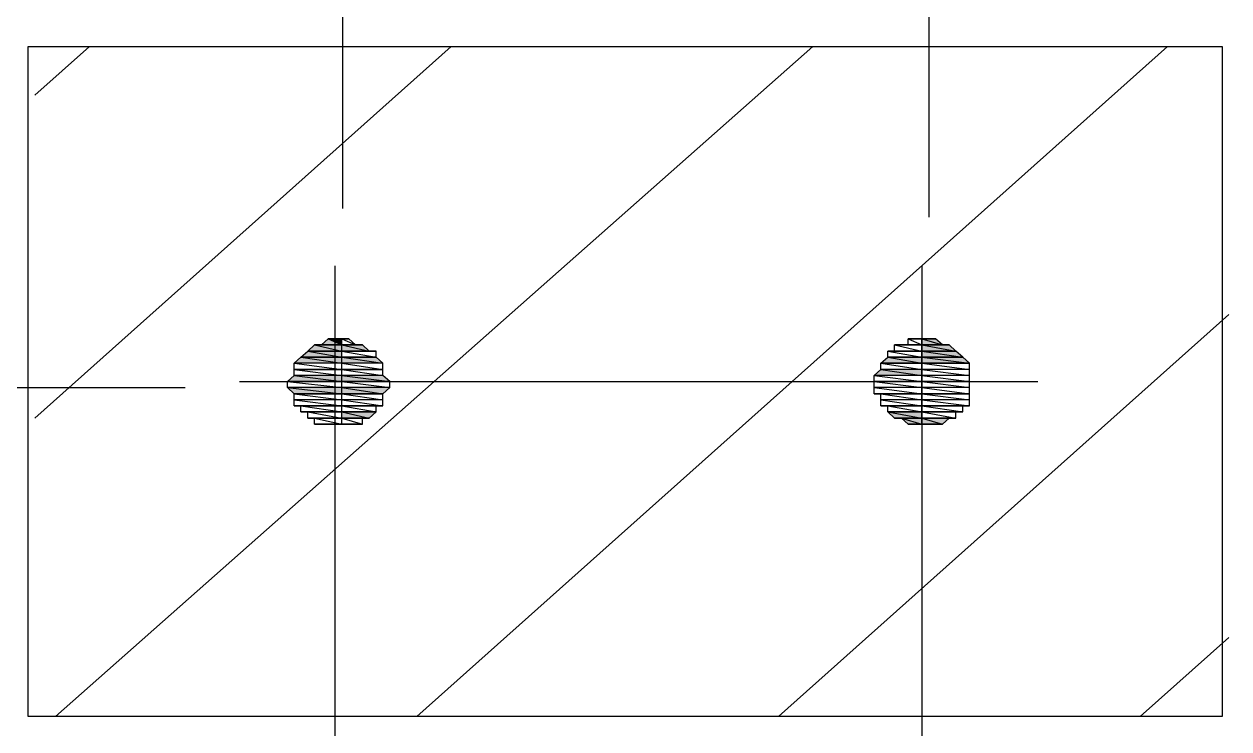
# Model space of a CAD drawing. Header units: millimetres. Extents: x 0 to 420, y 0 to 297.
# Drawn here: x 119.23 to 126.42, y 34.93 to 39.14 of the extents above; entities that cross this region are included whole.
import ezdxf

# ---------------------------------------------------------------- set-up
doc = ezdxf.new("R2010")
doc.units = ezdxf.units.MM

# ---------------------------------------------------------------- blocks, each defined once
blk = doc.blocks.new('0_TCM_4503_AIVD_AD_NOTE_BLOCK-43783565-2284')
at = {"linetype": 'Continuous'}
for points in [[(120.9232, 37.1917), (121.1269, 37.1917), (120.9639, 37.2281)], [(120.9639, 37.2281), (121.1269, 37.1917), (121.1269, 37.2281)], [(121.0047, 37.2281), (121.1269, 37.2281), (121.0454, 37.2645)], [(121.0454, 37.2645), (121.1269, 37.2281), (121.1269, 37.2645)], [(121.1269, 37.2281), (121.2899, 37.1917), (121.2491, 37.2281)], [(121.1269, 37.1917), (121.2899, 37.1917), (121.1269, 37.2281)], [(124.5903, 37.2645), (124.7125, 37.2281), (124.6718, 37.2645)], [(124.5903, 37.2281), (124.7125, 37.2281), (124.5903, 37.2645)], [(124.5903, 37.2281), (124.794, 37.1917), (124.7533, 37.2281)], [(124.5903, 37.1917), (124.794, 37.1917), (124.5903, 37.2281)], [(120.8417, 37.119), (121.1269, 37.119), (120.8824, 37.1554)], [(120.8824, 37.1554), (121.1269, 37.1554), (120.9232, 37.1917)], [(120.8824, 37.1554), (121.1269, 37.119), (121.1269, 37.1554)], [(120.9232, 37.1917), (121.1269, 37.1554), (121.1269, 37.1917)], [(121.1269, 37.1554), (121.3714, 37.119), (121.3306, 37.1554)], [(121.1269, 37.119), (121.3714, 37.119), (121.1269, 37.1554)], [(124.3458, 37.119), (124.5903, 37.119), (124.3866, 37.1554)], [(124.3866, 37.1554), (124.5903, 37.119), (124.5903, 37.1554)], [(124.5903, 37.1917), (124.8348, 37.1554), (124.794, 37.1917)], [(124.5903, 37.1554), (124.8348, 37.1554), (124.5903, 37.1917)], [(124.5903, 37.1554), (124.8755, 37.119), (124.8348, 37.1554)], [(124.5903, 37.119), (124.8755, 37.119), (124.5903, 37.1554)], [(124.3051, 37.0462), (124.5903, 37.0462), (124.3458, 37.0826)], [(124.3458, 37.0826), (124.5903, 37.0462), (124.5903, 37.0826)], [(120.8009, 37.0098), (121.1269, 37.0098), (120.8417, 37.0462)], [(120.8417, 37.0462), (121.1269, 37.0098), (121.1269, 37.0462)], [(121.1269, 37.0462), (121.4121, 37.0098), (121.3714, 37.0462)], [(121.1269, 37.0098), (121.4121, 37.0098), (121.1269, 37.0462)], [(120.8009, 36.9734), (121.1269, 36.937), (121.1269, 36.9734)], [(120.8417, 36.937), (121.1269, 36.937), (120.8009, 36.9734)], [(121.1269, 36.9734), (121.3714, 36.937), (121.4121, 36.9734)], [(121.1269, 36.937), (121.3714, 36.937), (121.1269, 36.9734)], [(121.1269, 36.8279), (121.2899, 36.7915), (121.3306, 36.8279)], [(121.1269, 36.7915), (121.2899, 36.7915), (121.1269, 36.8279)], [(124.3866, 36.8279), (124.5903, 36.7915), (124.5903, 36.8279)], [(124.4273, 36.7915), (124.5903, 36.7915), (124.3866, 36.8279)], [(124.4681, 36.7915), (124.5903, 36.7551), (124.5903, 36.7915)], [(124.5088, 36.7551), (124.5903, 36.7551), (124.4681, 36.7915)], [(124.5903, 36.7915), (124.7125, 36.7551), (124.7533, 36.7915)], [(124.5903, 36.7551), (124.7125, 36.7551), (124.5903, 36.7915)]]:
    blk.add_hatch(color=7, dxfattribs=at).paths.add_polyline_path(points)
at = {"color": 7, "linetype": 'Continuous'}
for p, q in [((121.1301, 43.2002), (121.1301, 38.0427)), ((124.631, 41.5929), (124.631, 37.9923)), ((119.2526, 39.0112), (126.3831, 39.0112)), ((119.2526, 35.0084), (119.2526, 39.0112)), ((119.2933, 38.7201), (119.6193, 39.0112)), ((119.2933, 36.7915), (121.7788, 39.0112)), ((119.4156, 35.0084), (123.9384, 39.0112)), ((121.5751, 35.0084), (126.0571, 39.0112)), ((126.3831, 39.0112), (126.3831, 35.0084)), ((121.0862, 24.3464), (121.0862, 37.7012)), ((124.5903, 37.7012), (124.5903, 24.2736)), ((123.7346, 35.0084), (126.4239, 37.4101)), ((120.9232, 37.1917), (120.9639, 37.2281)), ((121.1269, 37.2281), (120.9639, 37.2281)), ((120.9639, 37.2281), (121.0047, 37.2281)), ((121.1269, 37.2281), (120.9639, 37.2281)), ((120.9639, 37.2281), (121.1269, 37.2281)), ((120.9639, 37.2281), (121.1269, 37.2281)), ((121.1269, 37.2281), (120.9639, 37.2281)), ((121.1269, 37.2281), (120.9639, 37.2281)), ((120.9639, 37.2281), (121.1269, 37.1917)), ((120.9639, 37.2281), (121.1269, 37.1917)), ((121.0047, 37.2281), (121.0454, 37.2645)), ((121.1269, 37.2281), (121.0047, 37.2281)), ((121.1269, 37.2281), (121.0047, 37.2281)), ((121.0047, 37.2281), (121.1269, 37.2281)), ((121.0047, 37.2281), (121.1269, 37.2281)), ((121.1269, 37.2281), (121.0047, 37.2281)), ((121.1269, 37.2281), (121.0047, 37.2281)), ((121.0047, 37.2281), (121.1269, 37.2281)), ((121.0047, 37.2281), (121.1269, 37.2281)), ((121.1269, 37.2645), (121.0454, 37.2645)), ((121.0454, 37.2645), (121.0862, 37.2645)), ((121.1269, 37.2645), (121.0454, 37.2645)), ((121.0454, 37.2645), (121.1269, 37.2281)), ((121.0454, 37.2645), (121.1269, 37.2281)), ((121.0862, 37.2645), (121.1269, 37.2645)), ((121.1269, 37.2645), (121.0862, 37.2645)), ((121.0862, 37.2645), (121.1269, 37.2645)), ((121.0862, 37.2645), (121.1269, 37.2645)), ((121.1269, 37.2645), (121.0862, 37.2645)), ((121.1269, 37.2281), (121.1269, 37.2645)), ((121.1269, 37.2645), (121.1676, 37.2645)), ((121.1676, 37.2645), (121.1269, 37.2645)), ((121.1676, 37.2645), (121.1269, 37.2645)), ((121.1269, 37.2645), (121.1676, 37.2645)), ((121.1676, 37.2645), (121.1269, 37.2645)), ((121.1269, 37.2645), (121.2084, 37.2281)), ((121.1269, 37.2645), (121.2084, 37.2281)), ((121.1269, 37.2281), (121.1269, 37.2645)), ((121.1269, 37.1917), (121.1269, 37.2281)), ((121.2084, 37.2281), (121.1269, 37.2281)), ((121.2084, 37.2281), (121.1269, 37.2281)), ((121.1269, 37.2281), (121.2084, 37.2281)), ((121.1269, 37.2281), (121.2084, 37.2281)), ((121.2084, 37.2281), (121.1269, 37.2281)), ((121.2491, 37.2281), (121.1269, 37.2281)), ((121.1269, 37.2281), (121.2491, 37.2281)), ((121.1269, 37.2281), (121.2491, 37.2281)), ((121.2491, 37.2281), (121.1269, 37.2281)), ((121.2491, 37.2281), (121.1269, 37.2281)), ((121.1269, 37.2281), (121.2491, 37.2281)), ((121.2491, 37.2281), (121.1269, 37.2281)), ((121.1269, 37.2281), (121.2084, 37.2281)), ((121.2491, 37.2281), (121.1269, 37.2281)), ((121.1269, 37.2281), (121.2899, 37.1917)), ((121.1269, 37.2281), (121.2899, 37.1917)), ((121.1269, 37.1917), (121.1269, 37.2281)), ((121.2084, 37.2281), (121.1676, 37.2645)), ((121.2084, 37.2281), (121.2491, 37.2281)), ((121.2899, 37.1917), (121.2491, 37.2281)), ((124.5903, 37.2281), (124.4273, 37.2281)), ((124.4273, 37.2281), (124.4681, 37.2281)), ((124.5903, 37.2281), (124.4273, 37.2281)), ((124.4273, 37.2281), (124.5903, 37.1917)), ((124.4273, 37.2281), (124.5903, 37.1917)), ((124.4273, 37.1917), (124.4273, 37.2281)), ((124.5088, 37.2281), (124.4681, 37.2281)), ((124.4681, 37.2281), (124.5903, 37.2281)), ((124.5903, 37.2281), (124.4681, 37.2281)), ((124.4681, 37.2281), (124.5903, 37.2281)), ((124.4681, 37.2281), (124.5903, 37.2281)), ((124.5903, 37.2645), (124.5088, 37.2645)), ((124.5088, 37.2645), (124.5495, 37.2645)), ((124.5903, 37.2645), (124.5088, 37.2645)), ((124.5088, 37.2645), (124.5903, 37.2281)), ((124.5088, 37.2645), (124.5903, 37.2281)), ((124.5088, 37.2281), (124.5088, 37.2645)), ((124.5903, 37.2281), (124.5088, 37.2281)), ((124.5903, 37.2281), (124.5088, 37.2281)), ((124.5088, 37.2281), (124.5903, 37.2281)), ((124.5903, 37.2281), (124.5088, 37.2281)), ((124.5903, 37.2645), (124.5495, 37.2645)), ((124.5495, 37.2645), (124.5903, 37.2645)), ((124.5903, 37.2645), (124.5495, 37.2645)), ((124.5495, 37.2645), (124.5903, 37.2645)), ((124.5495, 37.2645), (124.5903, 37.2645)), ((124.5903, 37.2645), (124.631, 37.2645)), ((124.631, 37.2645), (124.5903, 37.2645)), ((124.6718, 37.2645), (124.5903, 37.2645)), ((124.5903, 37.2645), (124.6718, 37.2645)), ((124.5903, 37.2645), (124.6718, 37.2645)), ((124.6718, 37.2645), (124.5903, 37.2645)), ((124.6718, 37.2645), (124.5903, 37.2645)), ((124.5903, 37.2645), (124.6718, 37.2645)), ((124.6718, 37.2645), (124.5903, 37.2645)), ((124.5903, 37.2645), (124.631, 37.2645)), ((124.6718, 37.2645), (124.5903, 37.2645)), ((124.5903, 37.2645), (124.7125, 37.2281)), ((124.5903, 37.2645), (124.7125, 37.2281)), ((124.5903, 37.2281), (124.5903, 37.2645)), ((124.5903, 37.2281), (124.5903, 37.2645)), ((124.7125, 37.2281), (124.5903, 37.2281)), ((124.7533, 37.2281), (124.5903, 37.2281)), ((124.5903, 37.2281), (124.7533, 37.2281)), ((124.5903, 37.2281), (124.7533, 37.2281)), ((124.7533, 37.2281), (124.5903, 37.2281)), ((124.7533, 37.2281), (124.5903, 37.2281)), ((124.5903, 37.2281), (124.7533, 37.2281)), ((124.7533, 37.2281), (124.5903, 37.2281)), ((124.5903, 37.2281), (124.7125, 37.2281)), ((124.7533, 37.2281), (124.5903, 37.2281)), ((124.5903, 37.2281), (124.794, 37.1917)), ((124.5903, 37.2281), (124.794, 37.1917)), ((124.5903, 37.1917), (124.5903, 37.2281)), ((124.5903, 37.1917), (124.5903, 37.2281)), ((124.631, 37.2645), (124.6718, 37.2645)), ((124.7125, 37.2281), (124.6718, 37.2645)), ((124.7125, 37.2281), (124.7533, 37.2281)), ((124.794, 37.1917), (124.7533, 37.2281)), ((120.8417, 37.119), (120.8824, 37.1554)), ((120.8824, 37.1554), (120.9232, 37.1917)), ((121.1269, 37.1554), (120.8824, 37.1554)), ((121.1269, 37.1554), (120.8824, 37.1554)), ((120.8824, 37.1554), (121.1269, 37.1554)), ((120.8824, 37.1554), (121.1269, 37.1554)), ((121.1269, 37.1554), (120.8824, 37.1554)), ((121.1269, 37.1554), (120.8824, 37.1554)), ((120.8824, 37.1554), (121.1269, 37.119)), ((120.8824, 37.1554), (121.1269, 37.119)), ((121.1269, 37.1917), (120.9232, 37.1917)), ((121.1269, 37.1917), (120.9232, 37.1917)), ((120.9232, 37.1917), (121.1269, 37.1917)), ((120.9232, 37.1917), (121.1269, 37.1917)), ((121.1269, 37.1917), (120.9232, 37.1917)), ((121.1269, 37.1917), (120.9232, 37.1917)), ((120.9232, 37.1917), (121.1269, 37.1554)), ((120.9232, 37.1917), (121.1269, 37.1554)), ((121.1269, 37.1554), (121.1269, 37.1917)), ((121.2899, 37.1917), (121.1269, 37.1917)), ((121.3306, 37.1917), (121.1269, 37.1917)), ((121.1269, 37.1917), (121.3306, 37.1917)), ((121.3306, 37.1917), (121.1269, 37.1917)), ((121.1269, 37.1917), (121.2899, 37.1917)), ((121.3306, 37.1917), (121.1269, 37.1917)), ((121.1269, 37.1917), (121.3306, 37.1554)), ((121.1269, 37.1917), (121.3306, 37.1554)), ((121.1269, 37.1554), (121.1269, 37.1917)), ((121.1269, 37.119), (121.1269, 37.1554)), ((121.3306, 37.1554), (121.1269, 37.1554)), ((121.3306, 37.1554), (121.1269, 37.1554)), ((121.1269, 37.1554), (121.3306, 37.1554)), ((121.1269, 37.1554), (121.3306, 37.1554)), ((121.3306, 37.1554), (121.1269, 37.1554)), ((121.3306, 37.1554), (121.1269, 37.1554)), ((121.1269, 37.1554), (121.3714, 37.119)), ((121.1269, 37.1554), (121.3714, 37.119)), ((121.1269, 37.119), (121.1269, 37.1554)), ((121.2899, 37.1917), (121.3306, 37.1917)), ((121.3306, 37.1554), (121.3306, 37.1917)), ((121.3714, 37.119), (121.3306, 37.1554)), ((124.3458, 37.119), (124.3866, 37.1554)), ((124.4273, 37.1917), (124.3866, 37.1917)), ((124.3866, 37.1917), (124.5903, 37.1917)), ((124.5903, 37.1917), (124.3866, 37.1917)), ((124.3866, 37.1917), (124.5903, 37.1554)), ((124.3866, 37.1917), (124.5903, 37.1554)), ((124.3866, 37.1554), (124.3866, 37.1917)), ((124.5903, 37.1554), (124.3866, 37.1554)), ((124.5903, 37.1554), (124.3866, 37.1554)), ((124.3866, 37.1554), (124.5903, 37.1554)), ((124.3866, 37.1554), (124.5903, 37.1554)), ((124.5903, 37.1554), (124.3866, 37.1554)), ((124.5903, 37.1554), (124.3866, 37.1554)), ((124.3866, 37.1554), (124.5903, 37.119)), ((124.3866, 37.1554), (124.5903, 37.119)), ((124.5903, 37.1917), (124.4273, 37.1917)), ((124.5903, 37.1917), (124.4273, 37.1917)), ((124.4273, 37.1917), (124.5903, 37.1917)), ((124.5903, 37.1917), (124.4273, 37.1917)), ((124.794, 37.1917), (124.5903, 37.1917)), ((124.794, 37.1917), (124.5903, 37.1917)), ((124.5903, 37.1917), (124.794, 37.1917)), ((124.5903, 37.1917), (124.794, 37.1917)), ((124.794, 37.1917), (124.5903, 37.1917)), ((124.794, 37.1917), (124.5903, 37.1917)), ((124.5903, 37.1917), (124.8348, 37.1554)), ((124.5903, 37.1917), (124.8348, 37.1554)), ((124.5903, 37.1554), (124.5903, 37.1917)), ((124.5903, 37.1554), (124.5903, 37.1917)), ((124.8348, 37.1554), (124.5903, 37.1554)), ((124.8348, 37.1554), (124.5903, 37.1554)), ((124.5903, 37.1554), (124.8348, 37.1554)), ((124.5903, 37.1554), (124.8348, 37.1554)), ((124.8348, 37.1554), (124.5903, 37.1554)), ((124.8348, 37.1554), (124.5903, 37.1554)), ((124.5903, 37.1554), (124.8755, 37.119)), ((124.5903, 37.1554), (124.8755, 37.119)), ((124.5903, 37.119), (124.5903, 37.1554)), ((124.5903, 37.119), (124.5903, 37.1554)), ((124.8348, 37.1554), (124.794, 37.1917)), ((124.8755, 37.119), (124.8348, 37.1554)), ((121.1269, 37.119), (120.8417, 37.119)), ((121.1269, 37.119), (120.8417, 37.119)), ((120.8417, 37.119), (121.1269, 37.0826)), ((120.8417, 37.119), (121.1269, 37.0826)), ((120.8417, 37.0826), (120.8417, 37.119)), ((121.1269, 37.0826), (120.8417, 37.0826)), ((121.1269, 37.0826), (120.8417, 37.0826)), ((120.8417, 37.0826), (121.1269, 37.0826)), ((120.8417, 37.0826), (121.1269, 37.0826)), ((121.1269, 37.0826), (120.8417, 37.0826)), ((121.1269, 37.0826), (120.8417, 37.0826)), ((120.8417, 37.0826), (121.1269, 37.0462)), ((120.8417, 37.0826), (121.1269, 37.0462)), ((120.8417, 37.0462), (120.8417, 37.0826)), ((121.1269, 37.0826), (121.1269, 37.119)), ((121.3714, 37.119), (121.1269, 37.119)), ((121.3714, 37.119), (121.1269, 37.119)), ((121.1269, 37.119), (121.3714, 37.0826)), ((121.1269, 37.119), (121.3714, 37.0826)), ((121.1269, 37.0826), (121.1269, 37.119)), ((121.1269, 37.0462), (121.1269, 37.0826)), ((121.3714, 37.0826), (121.1269, 37.0826)), ((121.3714, 37.0826), (121.1269, 37.0826)), ((121.1269, 37.0826), (121.3714, 37.0826)), ((121.1269, 37.0826), (121.3714, 37.0826)), ((121.3714, 37.0826), (121.1269, 37.0826)), ((121.3714, 37.0826), (121.1269, 37.0826)), ((121.1269, 37.0826), (121.3714, 37.0462)), ((121.1269, 37.0826), (121.3714, 37.0462)), ((121.1269, 37.0462), (121.1269, 37.0826)), ((121.3714, 37.0826), (121.3714, 37.119)), ((121.3714, 37.0462), (121.3714, 37.0826)), ((124.3051, 37.0462), (124.3458, 37.0826)), ((124.5903, 37.119), (124.3458, 37.119)), ((124.5903, 37.119), (124.3458, 37.119)), ((124.3458, 37.119), (124.5903, 37.119)), ((124.3458, 37.119), (124.5903, 37.119)), ((124.5903, 37.119), (124.3458, 37.119)), ((124.5903, 37.119), (124.3458, 37.119)), ((124.3458, 37.119), (124.5903, 37.0826)), ((124.3458, 37.119), (124.5903, 37.0826)), ((124.3458, 37.0826), (124.3458, 37.119)), ((124.5903, 37.0826), (124.3458, 37.0826)), ((124.5903, 37.0826), (124.3458, 37.0826)), ((124.3458, 37.0826), (124.5903, 37.0462)), ((124.3458, 37.0826), (124.5903, 37.0462)), ((124.8755, 37.119), (124.5903, 37.119)), ((124.8755, 37.119), (124.5903, 37.119)), ((124.5903, 37.119), (124.8755, 37.119)), ((124.5903, 37.119), (124.8755, 37.119)), ((124.8755, 37.119), (124.5903, 37.119)), ((124.8755, 37.119), (124.5903, 37.119)), ((124.5903, 37.119), (124.8755, 37.0826)), ((124.5903, 37.119), (124.8755, 37.0826)), ((124.5903, 37.0826), (124.5903, 37.119)), ((124.5903, 37.0826), (124.5903, 37.119)), ((124.8755, 37.0826), (124.5903, 37.0826)), ((124.8755, 37.0826), (124.5903, 37.0826)), ((124.5903, 37.0826), (124.8755, 37.0462)), ((124.5903, 37.0826), (124.8755, 37.0462)), ((124.5903, 37.0462), (124.5903, 37.0826)), ((124.5903, 37.0462), (124.5903, 37.0826)), ((124.8755, 37.0826), (124.8755, 37.119)), ((124.8755, 37.0462), (124.8755, 37.0826)), ((120.5157, 37.0098), (125.283, 37.0098)), ((120.8009, 37.0098), (120.8417, 37.0462)), ((121.1269, 37.0098), (120.8009, 37.0098)), ((121.1269, 37.0098), (120.8009, 37.0098)), ((120.8009, 37.0098), (121.1269, 37.0098)), ((120.8009, 37.0098), (121.1269, 37.0098)), ((121.1269, 37.0098), (120.8009, 37.0098)), ((121.1269, 37.0098), (120.8009, 37.0098)), ((120.8009, 37.0098), (121.1269, 36.9734)), ((120.8009, 37.0098), (121.1269, 36.9734)), ((120.8009, 36.9734), (120.8009, 37.0098)), ((121.1269, 37.0462), (120.8417, 37.0462)), ((121.1269, 37.0462), (120.8417, 37.0462)), ((120.8417, 37.0462), (121.1269, 37.0098)), ((120.8417, 37.0462), (121.1269, 37.0098)), ((121.1269, 37.0098), (121.1269, 37.0462)), ((121.3714, 37.0462), (121.1269, 37.0462)), ((121.3714, 37.0462), (121.1269, 37.0462)), ((121.1269, 37.0462), (121.4121, 37.0098)), ((121.1269, 37.0462), (121.4121, 37.0098)), ((121.1269, 37.0098), (121.1269, 37.0462)), ((121.1269, 36.9734), (121.1269, 37.0098)), ((121.4121, 37.0098), (121.1269, 37.0098)), ((121.4121, 37.0098), (121.1269, 37.0098)), ((121.1269, 37.0098), (121.4121, 37.0098)), ((121.1269, 37.0098), (121.4121, 37.0098)), ((121.4121, 37.0098), (121.1269, 37.0098)), ((121.4121, 37.0098), (121.1269, 37.0098)), ((121.1269, 37.0098), (121.4121, 36.9734)), ((121.1269, 37.0098), (121.4121, 36.9734)), ((121.1269, 36.9734), (121.1269, 37.0098)), ((121.4121, 37.0098), (121.3714, 37.0462)), ((121.4121, 36.9734), (121.4121, 37.0098)), ((124.5903, 37.0462), (124.3051, 37.0462)), ((124.5903, 37.0462), (124.3051, 37.0462)), ((124.3051, 37.0462), (124.5903, 37.0098)), ((124.3051, 37.0462), (124.5903, 37.0098)), ((124.3051, 37.0098), (124.3051, 37.0462)), ((124.5903, 37.0098), (124.3051, 37.0098)), ((124.5903, 37.0098), (124.3051, 37.0098)), ((124.3051, 37.0098), (124.5903, 37.0098)), ((124.3051, 37.0098), (124.5903, 37.0098)), ((124.5903, 37.0098), (124.3051, 37.0098)), ((124.5903, 37.0098), (124.3051, 37.0098)), ((124.3051, 37.0098), (124.5903, 36.9734)), ((124.3051, 37.0098), (124.5903, 36.9734)), ((124.3051, 36.9734), (124.3051, 37.0098)), ((124.8755, 37.0462), (124.5903, 37.0462)), ((124.8755, 37.0462), (124.5903, 37.0462)), ((124.5903, 37.0462), (124.8755, 37.0098)), ((124.5903, 37.0462), (124.8755, 37.0098)), ((124.5903, 37.0098), (124.5903, 37.0462)), ((124.5903, 37.0098), (124.5903, 37.0462)), ((124.8755, 37.0098), (124.5903, 37.0098)), ((124.8755, 37.0098), (124.5903, 37.0098)), ((124.5903, 37.0098), (124.8755, 37.0098)), ((124.5903, 37.0098), (124.8755, 37.0098)), ((124.8755, 37.0098), (124.5903, 37.0098)), ((124.8755, 37.0098), (124.5903, 37.0098)), ((124.5903, 37.0098), (124.8755, 36.9734)), ((124.5903, 37.0098), (124.8755, 36.9734)), ((124.5903, 36.9734), (124.5903, 37.0098)), ((124.5903, 36.9734), (124.5903, 37.0098)), ((124.8755, 37.0098), (124.8755, 37.0462)), ((124.8755, 36.9734), (124.8755, 37.0098)), ((114.4039, 36.9734), (120.1898, 36.9734)), ((121.1269, 36.9734), (120.8009, 36.9734)), ((121.1269, 36.9734), (120.8009, 36.9734)), ((120.8009, 36.9734), (121.1269, 36.937)), ((120.8009, 36.9734), (121.1269, 36.937)), ((120.8417, 36.937), (120.8009, 36.9734)), ((121.1269, 36.937), (120.8417, 36.937)), ((121.1269, 36.937), (120.8417, 36.937)), ((120.8417, 36.937), (121.1269, 36.937)), ((120.8417, 36.937), (121.1269, 36.937)), ((121.1269, 36.937), (120.8417, 36.937)), ((121.1269, 36.937), (120.8417, 36.937)), ((120.8417, 36.937), (121.1269, 36.9006)), ((120.8417, 36.937), (121.1269, 36.9006)), ((120.8417, 36.9006), (120.8417, 36.937)), ((121.1269, 36.937), (121.1269, 36.9734)), ((121.4121, 36.9734), (121.1269, 36.9734)), ((121.4121, 36.9734), (121.1269, 36.9734)), ((121.1269, 36.9734), (121.3714, 36.937)), ((121.1269, 36.9734), (121.3714, 36.937)), ((121.1269, 36.937), (121.1269, 36.9734)), ((121.1269, 36.9006), (121.1269, 36.937)), ((121.3714, 36.937), (121.1269, 36.937)), ((121.3714, 36.937), (121.1269, 36.937)), ((121.1269, 36.937), (121.3714, 36.937)), ((121.1269, 36.937), (121.3714, 36.937)), ((121.3714, 36.937), (121.1269, 36.937)), ((121.3714, 36.937), (121.1269, 36.937)), ((121.1269, 36.937), (121.3714, 36.9006)), ((121.1269, 36.937), (121.3714, 36.9006)), ((121.1269, 36.9006), (121.1269, 36.937)), ((121.3714, 36.937), (121.4121, 36.9734)), ((121.3714, 36.9006), (121.3714, 36.937)), ((124.5903, 36.9734), (124.3051, 36.9734)), ((124.5903, 36.9734), (124.3051, 36.9734)), ((124.3051, 36.9734), (124.5903, 36.937)), ((124.3051, 36.9734), (124.5903, 36.937)), ((124.3051, 36.937), (124.3051, 36.9734)), ((124.5903, 36.937), (124.3051, 36.937)), ((124.5903, 36.937), (124.3051, 36.937)), ((124.3051, 36.937), (124.3458, 36.937)), ((124.3051, 36.937), (124.5903, 36.937)), ((124.5903, 36.937), (124.3051, 36.937)), ((124.5903, 36.937), (124.3458, 36.937)), ((124.3458, 36.937), (124.5903, 36.9006)), ((124.3458, 36.937), (124.5903, 36.9006)), ((124.3458, 36.9006), (124.3458, 36.937)), ((124.3458, 36.937), (124.5903, 36.937)), ((124.8755, 36.9734), (124.5903, 36.9734)), ((124.8755, 36.9734), (124.5903, 36.9734)), ((124.5903, 36.9734), (124.8755, 36.937)), ((124.5903, 36.9734), (124.8755, 36.937)), ((124.5903, 36.937), (124.5903, 36.9734)), ((124.5903, 36.937), (124.5903, 36.9734)), ((124.5903, 36.9006), (124.5903, 36.937)), ((124.8755, 36.937), (124.5903, 36.937)), ((124.8755, 36.937), (124.5903, 36.937)), ((124.5903, 36.937), (124.8755, 36.937)), ((124.5903, 36.937), (124.8755, 36.937)), ((124.8755, 36.937), (124.5903, 36.937)), ((124.8755, 36.937), (124.5903, 36.937)), ((124.5903, 36.937), (124.8755, 36.9006)), ((124.5903, 36.937), (124.8755, 36.9006)), ((124.5903, 36.9006), (124.5903, 36.937)), ((124.8755, 36.937), (124.8755, 36.9734)), ((124.8755, 36.9006), (124.8755, 36.937)), ((121.1269, 36.9006), (120.8417, 36.9006)), ((121.1269, 36.9006), (120.8417, 36.9006)), ((120.8417, 36.9006), (121.1269, 36.8642)), ((120.8417, 36.9006), (121.1269, 36.8642)), ((120.8417, 36.8642), (120.8417, 36.9006)), ((121.1269, 36.8642), (120.8417, 36.8642)), ((121.1269, 36.8642), (120.8417, 36.8642)), ((120.8417, 36.8642), (120.8824, 36.8642)), ((120.8417, 36.8642), (121.1269, 36.8642)), ((121.1269, 36.8642), (120.8417, 36.8642)), ((120.8824, 36.8642), (121.1269, 36.8642)), ((121.1269, 36.8642), (120.8824, 36.8642)), ((120.8824, 36.8642), (121.1269, 36.8279)), ((120.8824, 36.8642), (121.1269, 36.8279)), ((120.8824, 36.8279), (120.8824, 36.8642)), ((121.1269, 36.8642), (121.1269, 36.9006)), ((121.3714, 36.9006), (121.1269, 36.9006)), ((121.3714, 36.9006), (121.1269, 36.9006)), ((121.1269, 36.9006), (121.3714, 36.8642)), ((121.1269, 36.9006), (121.3714, 36.8642)), ((121.1269, 36.8642), (121.1269, 36.9006)), ((121.1269, 36.8279), (121.1269, 36.8642)), ((121.3714, 36.8642), (121.1269, 36.8642)), ((121.3306, 36.8642), (121.1269, 36.8642)), ((121.1269, 36.8642), (121.3306, 36.8642)), ((121.3306, 36.8642), (121.1269, 36.8642)), ((121.1269, 36.8642), (121.3714, 36.8642)), ((121.3306, 36.8642), (121.1269, 36.8642)), ((121.1269, 36.8642), (121.3306, 36.8279)), ((121.1269, 36.8642), (121.3306, 36.8279)), ((121.1269, 36.8279), (121.1269, 36.8642)), ((121.3714, 36.8642), (121.3306, 36.8642)), ((121.3306, 36.8279), (121.3306, 36.8642)), ((121.3714, 36.8642), (121.3714, 36.9006)), ((124.5903, 36.9006), (124.3458, 36.9006)), ((124.5903, 36.9006), (124.3458, 36.9006)), ((124.3458, 36.9006), (124.5903, 36.8642)), ((124.3458, 36.9006), (124.5903, 36.8642)), ((124.3458, 36.8642), (124.3458, 36.9006)), ((124.5903, 36.8642), (124.3458, 36.8642)), ((124.5903, 36.8642), (124.3458, 36.8642)), ((124.3458, 36.8642), (124.3866, 36.8642)), ((124.3458, 36.8642), (124.5903, 36.8642)), ((124.5903, 36.8642), (124.3458, 36.8642)), ((124.3866, 36.8642), (124.5903, 36.8642)), ((124.5903, 36.8642), (124.3866, 36.8642)), ((124.3866, 36.8642), (124.5903, 36.8279)), ((124.3866, 36.8642), (124.5903, 36.8279)), ((124.3866, 36.8279), (124.3866, 36.8642)), ((124.5903, 36.8642), (124.5903, 36.9006)), ((124.8755, 36.9006), (124.5903, 36.9006)), ((124.8755, 36.9006), (124.5903, 36.9006)), ((124.5903, 36.9006), (124.8755, 36.8642)), ((124.5903, 36.9006), (124.8755, 36.8642)), ((124.5903, 36.8642), (124.5903, 36.9006)), ((124.5903, 36.8279), (124.5903, 36.8642)), ((124.8755, 36.8642), (124.5903, 36.8642)), ((124.8348, 36.8642), (124.5903, 36.8642)), ((124.5903, 36.8642), (124.8348, 36.8642)), ((124.8348, 36.8642), (124.5903, 36.8642)), ((124.5903, 36.8642), (124.8755, 36.8642)), ((124.8348, 36.8642), (124.5903, 36.8642)), ((124.5903, 36.8642), (124.8348, 36.8279)), ((124.5903, 36.8642), (124.8348, 36.8279)), ((124.5903, 36.8279), (124.5903, 36.8642)), ((124.8755, 36.8642), (124.8348, 36.8642)), ((124.8348, 36.8279), (124.8348, 36.8642)), ((124.8755, 36.8642), (124.8755, 36.9006)), ((121.1269, 36.8279), (120.8824, 36.8279)), ((121.1269, 36.8279), (120.8824, 36.8279)), ((120.8824, 36.8279), (120.9232, 36.8279)), ((120.8824, 36.8279), (121.1269, 36.8279)), ((121.1269, 36.8279), (120.8824, 36.8279)), ((120.9232, 36.8279), (121.1269, 36.8279)), ((121.1269, 36.8279), (120.9232, 36.8279)), ((120.9232, 36.8279), (121.1269, 36.7915)), ((120.9232, 36.8279), (121.1269, 36.7915)), ((120.9232, 36.7915), (120.9232, 36.8279)), ((121.1269, 36.7915), (120.9232, 36.7915)), ((121.1269, 36.7915), (120.9232, 36.7915)), ((120.9232, 36.7915), (120.9639, 36.7915)), ((120.9232, 36.7915), (121.1269, 36.7915)), ((121.1269, 36.7915), (120.9232, 36.7915)), ((120.9639, 36.7915), (121.1269, 36.7915)), ((121.1269, 36.7915), (120.9639, 36.7915)), ((120.9639, 36.7915), (121.1269, 36.7551)), ((120.9639, 36.7915), (121.1269, 36.7551)), ((120.9639, 36.7551), (120.9639, 36.7915)), ((121.1269, 36.7915), (121.1269, 36.8279)), ((121.3306, 36.8279), (121.1269, 36.8279)), ((121.3306, 36.8279), (121.1269, 36.8279)), ((121.1269, 36.8279), (121.3306, 36.8279)), ((121.1269, 36.8279), (121.3306, 36.8279)), ((121.3306, 36.8279), (121.1269, 36.8279)), ((121.3306, 36.8279), (121.1269, 36.8279)), ((121.1269, 36.8279), (121.2899, 36.7915)), ((121.1269, 36.8279), (121.2899, 36.7915)), ((121.1269, 36.7915), (121.1269, 36.8279)), ((121.1269, 36.7551), (121.1269, 36.7915)), ((121.2899, 36.7915), (121.1269, 36.7915)), ((121.2491, 36.7915), (121.1269, 36.7915)), ((121.1269, 36.7915), (121.2491, 36.7915)), ((121.2491, 36.7915), (121.1269, 36.7915)), ((121.1269, 36.7915), (121.2899, 36.7915)), ((121.2491, 36.7915), (121.1269, 36.7915)), ((121.1269, 36.7915), (121.2491, 36.7551)), ((121.1269, 36.7915), (121.2491, 36.7551)), ((121.1269, 36.7551), (121.1269, 36.7915)), ((121.2899, 36.7915), (121.2491, 36.7915)), ((121.2491, 36.7551), (121.2491, 36.7915)), ((121.2899, 36.7915), (121.3306, 36.8279)), ((124.5903, 36.8279), (124.3866, 36.8279)), ((124.5903, 36.8279), (124.3866, 36.8279)), ((124.3866, 36.8279), (124.5903, 36.8279)), ((124.3866, 36.8279), (124.5903, 36.8279)), ((124.5903, 36.8279), (124.3866, 36.8279)), ((124.5903, 36.8279), (124.3866, 36.8279)), ((124.3866, 36.8279), (124.5903, 36.7915)), ((124.3866, 36.8279), (124.5903, 36.7915)), ((124.4273, 36.7915), (124.3866, 36.8279)), ((124.5903, 36.7915), (124.4273, 36.7915)), ((124.5903, 36.7915), (124.4273, 36.7915)), ((124.4273, 36.7915), (124.5903, 36.7915)), ((124.4273, 36.7915), (124.5903, 36.7915)), ((124.5903, 36.7915), (124.4273, 36.7915)), ((124.5903, 36.7915), (124.4273, 36.7915)), ((124.4273, 36.7915), (124.5903, 36.7915)), ((124.4273, 36.7915), (124.5903, 36.7915)), ((124.4681, 36.7915), (124.4273, 36.7915)), ((124.5903, 36.7915), (124.4681, 36.7915)), ((124.5903, 36.7915), (124.4681, 36.7915)), ((124.4681, 36.7915), (124.5903, 36.7551)), ((124.4681, 36.7915), (124.5903, 36.7551)), ((124.5088, 36.7551), (124.4681, 36.7915)), ((124.5903, 36.7915), (124.5903, 36.8279)), ((124.8348, 36.8279), (124.5903, 36.8279)), ((124.794, 36.8279), (124.5903, 36.8279)), ((124.5903, 36.8279), (124.794, 36.8279)), ((124.794, 36.8279), (124.5903, 36.8279)), ((124.5903, 36.8279), (124.8348, 36.8279)), ((124.794, 36.8279), (124.5903, 36.8279)), ((124.5903, 36.8279), (124.794, 36.7915)), ((124.5903, 36.8279), (124.794, 36.7915)), ((124.5903, 36.7915), (124.5903, 36.8279)), ((124.5903, 36.7551), (124.5903, 36.7915)), ((124.794, 36.7915), (124.5903, 36.7915)), ((124.7533, 36.7915), (124.5903, 36.7915)), ((124.5903, 36.7915), (124.7533, 36.7915)), ((124.5903, 36.7915), (124.7533, 36.7915)), ((124.7533, 36.7915), (124.5903, 36.7915)), ((124.7533, 36.7915), (124.5903, 36.7915)), ((124.5903, 36.7915), (124.7533, 36.7915)), ((124.7533, 36.7915), (124.5903, 36.7915)), ((124.5903, 36.7915), (124.794, 36.7915)), ((124.7533, 36.7915), (124.5903, 36.7915)), ((124.5903, 36.7915), (124.7125, 36.7551)), ((124.5903, 36.7915), (124.7125, 36.7551)), ((124.5903, 36.7551), (124.5903, 36.7915)), ((124.7125, 36.7551), (124.7533, 36.7915)), ((124.794, 36.7915), (124.7533, 36.7915)), ((124.8348, 36.8279), (124.794, 36.8279)), ((124.794, 36.7915), (124.794, 36.8279)), ((121.1269, 36.7551), (120.9639, 36.7551)), ((121.1269, 36.7551), (120.9639, 36.7551)), ((120.9639, 36.7551), (121.0047, 36.7551)), ((120.9639, 36.7551), (121.1269, 36.7551)), ((121.1269, 36.7551), (120.9639, 36.7551)), ((121.0047, 36.7551), (121.1269, 36.7551)), ((121.1269, 36.7551), (121.0047, 36.7551)), ((121.0047, 36.7551), (121.1269, 36.7551)), ((121.1269, 36.7551), (121.0047, 36.7551)), ((121.0047, 36.7551), (121.1269, 36.7551)), ((121.0047, 36.7551), (121.1269, 36.7551)), ((121.0454, 36.7551), (121.0047, 36.7551)), ((121.0047, 36.7551), (121.1269, 36.7551)), ((121.1269, 36.7551), (121.0047, 36.7551)), ((121.1269, 36.7551), (121.0454, 36.7551)), ((121.0862, 36.7551), (121.0454, 36.7551)), ((121.0454, 36.7551), (121.1269, 36.7551)), ((121.0454, 36.7551), (121.1269, 36.7551)), ((121.1269, 36.7551), (121.0454, 36.7551)), ((121.1269, 36.7551), (121.0862, 36.7551)), ((121.0862, 36.7551), (121.1269, 36.7551)), ((121.1269, 36.7551), (121.0862, 36.7551)), ((121.2491, 36.7551), (121.1269, 36.7551)), ((121.2084, 36.7551), (121.1269, 36.7551)), ((121.1269, 36.7551), (121.2084, 36.7551)), ((121.1269, 36.7551), (121.2084, 36.7551)), ((121.2084, 36.7551), (121.1269, 36.7551)), ((121.2084, 36.7551), (121.1269, 36.7551)), ((121.1269, 36.7551), (121.2084, 36.7551)), ((121.2084, 36.7551), (121.1269, 36.7551)), ((121.1269, 36.7551), (121.2491, 36.7551)), ((121.1676, 36.7551), (121.1269, 36.7551)), ((121.1269, 36.7551), (121.1676, 36.7551)), ((121.1676, 36.7551), (121.1269, 36.7551)), ((121.1269, 36.7551), (121.2084, 36.7551)), ((121.1269, 36.7551), (121.1676, 36.7551)), ((121.1676, 36.7551), (121.1269, 36.7551)), ((121.2084, 36.7551), (121.1676, 36.7551)), ((121.2491, 36.7551), (121.2084, 36.7551)), ((124.5903, 36.7551), (124.5088, 36.7551)), ((124.5903, 36.7551), (124.5088, 36.7551)), ((124.5088, 36.7551), (124.5903, 36.7551)), ((124.5088, 36.7551), (124.5903, 36.7551)), ((124.5903, 36.7551), (124.5088, 36.7551)), ((124.5903, 36.7551), (124.5088, 36.7551)), ((124.5088, 36.7551), (124.5903, 36.7551)), ((124.5088, 36.7551), (124.5903, 36.7551)), ((124.5495, 36.7551), (124.5088, 36.7551)), ((124.5903, 36.7551), (124.5495, 36.7551)), ((124.5495, 36.7551), (124.5903, 36.7551)), ((124.5903, 36.7551), (124.5495, 36.7551)), ((124.5903, 36.7551), (124.5495, 36.7551)), ((124.5495, 36.7551), (124.5903, 36.7551)), ((124.7125, 36.7551), (124.5903, 36.7551)), ((124.6718, 36.7551), (124.5903, 36.7551)), ((124.5903, 36.7551), (124.6718, 36.7551)), ((124.5903, 36.7551), (124.6718, 36.7551)), ((124.6718, 36.7551), (124.5903, 36.7551)), ((124.6718, 36.7551), (124.5903, 36.7551)), ((124.5903, 36.7551), (124.6718, 36.7551)), ((124.6718, 36.7551), (124.5903, 36.7551)), ((124.5903, 36.7551), (124.7125, 36.7551)), ((124.5903, 36.7551), (124.631, 36.7551)), ((124.631, 36.7551), (124.5903, 36.7551)), ((124.631, 36.7551), (124.5903, 36.7551)), ((124.5903, 36.7551), (124.631, 36.7551)), ((124.631, 36.7551), (124.5903, 36.7551)), ((124.5903, 36.7551), (124.6718, 36.7551)), ((124.6718, 36.7551), (124.631, 36.7551)), ((124.7125, 36.7551), (124.6718, 36.7551)), ((125.8942, 35.0084), (126.4239, 35.4815)), ((126.3831, 35.0084), (119.2526, 35.0084))]:
    blk.add_line(p, q, dxfattribs=at)

msp = doc.modelspace()

# ---------------------------------------------------------------- block references
msp.add_blockref('0_TCM_4503_AIVD_AD_NOTE_BLOCK-43783565-2284', (0, 0))

doc.saveas('drawing.dxf')
